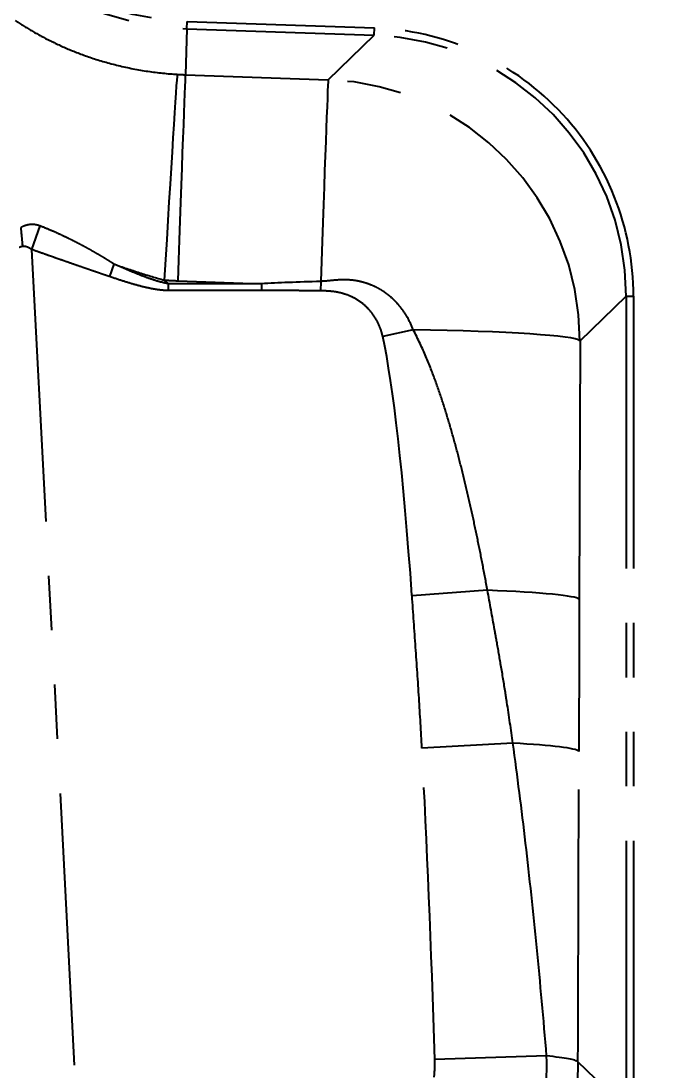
# Model space of a CAD drawing. Header units: inches. Extents: x 0 to 77285, y -118 to 40065.
# Drawn here: x 70184.56 to 70199.29, y 25491.97 to 25516.07 of the extents above; entities that cross this region are included whole.
import ezdxf

# ---------------------------------------------------------------- set-up
doc = ezdxf.new("R2010")
doc.units = ezdxf.units.IN
doc.header["$LTSCALE"] = 5
doc.header["$MEASUREMENT"] = 0
doc.linetypes.add('PHANTOM', pattern=[2.5, 1.25, -0.25, 0.25, -0.25, 0.25, -0.25])
doc.layers.add('66', color=6, linetype='PHANTOM')
doc.styles.add('SCI', font='')
doc.styles.get('SCI').set_extended_font_data('Gulim')
doc.dimstyles.new('SCH', dxfattribs={"dimtxt": 2.5, "dimasz": 2, "dimexe": 1.25, "dimexo": 0.625, "dimtad": 1, "dimdec": 8, "dimtxsty": 'SCI', "dimcen": 2.5, "dimclrd": 4, "dimclre": 4, "dimclrt": 7, "dimadec": 8, "dimazin": 2, "dimtfac": 1, "dimtdec": 8, "dimtmove": 0, "dimatfit": 3, "dimfxl": 1, "dimarcsym": 0})

# ---------------------------------------------------------------- blocks, each defined once
blk = doc.blocks.new('A$C4c8e5734')
for p, q in [((-63.628, -24.217), (-63.623, -24.05)), ((-63.623, -24.05), (-59.326, -24.2)), ((-63.628, -24.217), (-63.665, -25.273)), ((-63.628, -24.217), (-59.332, -24.367)), ((-59.332, -24.367), (-59.326, -24.2)), ((-60.389, -25.388), (-59.332, -24.367)), ((-66.158, -24.762), (-66.158, -24.762)), ((-63.665, -25.273), (-60.389, -25.388)), ((-67.005, -28.743), (-67.195, -29.285)), ((-67.195, -29.285), (-66.041, -51.311)), ((-65.305, -29.619), (-65.404, -29.908)), ((-64.057, -30.069), (-64.057, -30.226)), ((-61.921, -30.069), (-64.057, -30.069)), ((-63.84, -30.002), (-61.921, -30.069)), ((-61.921, -30.069), (-61.921, -30.226)), ((-60.56, -30.017), (-60.562, -30.233)), ((-61.921, -30.226), (-64.057, -30.226)), ((-54.609, -31.379), (-53.549, -30.355)), ((-53.549, -30.355), (-53.382, -30.355)), ((-53.549, -30.355), (-53.549, -48.998)), ((-53.382, -30.355), (-53.382, -48.998)), ((-58.437, -31.127), (-59.136, -31.278)), ((-54.609, -31.379), (-54.625, -37.312)), ((-56.733, -37.106), (-58.464, -37.23)), ((-56.149, -40.616), (-58.237, -40.728)), ((-55.376, -47.795), (-57.94, -47.875)), ((-53.549, -48.998), (-54.656, -47.929))]:
    blk.add_line(p, q)
for radius in [6.544, 6.377]:
    blk.add_arc((-63.4, -17.677), radius, 92, 268)
for centre, major_axis, ratio, start_param, end_param in [((-59.565, -30.379), (4.339, 4.19), 0.994731, 5.516563, 7.049808), ((-64.15, -30.249), (0.299, 4.991), 0.003135, 0.05236, 1.518526), ((-63.4, -17.765), (7.54, 0.006), 0.99639, 4.651546, 4.676456), ((-63.84, -30.263), (0.175, 4.997), 0.001834, 0.05236, 1.518469), ((-60.563, -30.378), (0.175, 4.997), 0.001834, 0.05236, 1.498461), ((-60.604, -31.381), (-3.388, 4.952), 0.998606, 4.113422, 5.646666), ((-67.588, -29.224), (0.281, -2.987), 0.064843, 1.568098, 1.713926), ((-63.407, -17.644), (12.382, 0), 0.99863, 4.652299, 4.677435), ((0.675, -32.212), (64.057, -1.943), 0.017954, 2.8442, 2.928199), ((-59.702, -68.374), (0.103, 38.148), 0.052359, 5.667712, 6.047961), ((-59.602, -31.379), (5, -0.014), 0.052336, 0.052432, 1.335711), ((-59.618, -37.312), (5, -0.014), 0.052335, 0.052432, 0.955855), ((-59.319, -60.026), (-0.203, 29.527), 0.05435, 5.136131, 5.424311), ((-59.629, -40.803), (5, -0.014), 0.054894, 0.052439, 0.801315), ((-275.441, 191.467), (0, -4225.41), 0.052336, 1.51411, 1.515799), ((-59.65, -47.929), (5, -0.015), 0.05658, 0.052444, 0.545821)]:
    blk.add_ellipse(centre, major_axis=major_axis, ratio=ratio, start_param=start_param, end_param=end_param)
for points in [[(-67.567, -24.03), (-67.459, -24.102), (-67.344, -24.174), (-67.219, -24.247)], [(-66.353, -24.683), (-66.187, -24.753), (-66.01, -24.821), (-65.819, -24.885)], [(-64.525, -25.195), (-64.297, -25.228), (-64.075, -25.251), (-63.853, -25.264)], [(-66.791, -28.83), (-66.859, -28.801), (-66.93, -28.772), (-67.005, -28.743)], [(-66.597, -28.914), (-66.659, -28.886), (-66.723, -28.858), (-66.791, -28.83)], [(-67.394, -29.214), (-67.42, -29.217), (-67.448, -29.225), (-67.477, -29.239)], [(-67.363, -29.213), (-67.373, -29.212), (-67.383, -29.212), (-67.394, -29.214)], [(-67.333, -29.217), (-67.343, -29.215), (-67.353, -29.214), (-67.363, -29.213)], [(-66.978, -29.362), (-67.047, -29.337), (-67.12, -29.312), (-67.195, -29.285)], [(-66.779, -29.432), (-66.843, -29.409), (-66.909, -29.386), (-66.978, -29.362)], [(-65.859, -29.287), (-65.898, -29.265), (-65.939, -29.243), (-65.981, -29.22)], [(-65.747, -29.35), (-65.782, -29.33), (-65.82, -29.309), (-65.859, -29.287)], [(-66.597, -29.496), (-66.655, -29.475), (-66.716, -29.454), (-66.779, -29.432)], [(-66.43, -29.554), (-66.483, -29.535), (-66.539, -29.516), (-66.597, -29.496)], [(-65.462, -29.52), (-65.49, -29.503), (-65.519, -29.485), (-65.549, -29.467)], [(-65.381, -29.57), (-65.408, -29.554), (-65.434, -29.537), (-65.462, -29.52)], [(-65.305, -29.619), (-65.33, -29.603), (-65.355, -29.587), (-65.381, -29.57)], [(-65.305, -29.619), (-65.104, -29.69), (-64.711, -29.822), (-64.335, -29.935), (-64.15, -29.987)], [(-66.002, -29.703), (-66.044, -29.688), (-66.088, -29.673), (-66.133, -29.657)], [(-65.669, -29.817), (-65.702, -29.806), (-65.736, -29.794), (-65.771, -29.782)], [(-65.575, -29.85), (-65.605, -29.839), (-65.636, -29.828), (-65.669, -29.817)], [(-65.487, -29.879), (-65.515, -29.87), (-65.544, -29.86), (-65.575, -29.85)], [(-65.404, -29.908), (-65.431, -29.899), (-65.459, -29.889), (-65.487, -29.879)], [(-60.401, -30.006), (-60.457, -30.011), (-60.509, -30.015), (-60.56, -30.017)], [(-60.364, -30.003), (-60.377, -30.004), (-60.389, -30.005), (-60.401, -30.006)], [(-60.233, -29.99), (-60.279, -29.994), (-60.322, -29.998), (-60.364, -30.003)], [(-60.136, -29.983), (-60.169, -29.985), (-60.202, -29.987), (-60.233, -29.99)], [(-60.047, -29.98), (-60.077, -29.981), (-60.107, -29.982), (-60.136, -29.983)], [(-59.879, -29.986), (-59.936, -29.981), (-59.993, -29.98), (-60.047, -29.98)], [(-59.844, -29.989), (-59.856, -29.988), (-59.867, -29.987), (-59.879, -29.986)], [(-59.627, -30.027), (-59.701, -30.008), (-59.773, -29.996), (-59.844, -29.989)], [(-59.603, -30.033), (-59.611, -30.031), (-59.619, -30.029), (-59.627, -30.027)], [(-59.401, -30.1), (-59.469, -30.072), (-59.536, -30.05), (-59.603, -30.033)], [(-59.314, -30.139), (-59.343, -30.125), (-59.372, -30.112), (-59.401, -30.1)], [(-60.562, -30.233), (-60.713, -30.232), (-60.864, -30.231), (-61.015, -30.23)], [(-60.381, -30.24), (-60.444, -30.236), (-60.504, -30.234), (-60.562, -30.233)], [(-59.795, -30.397), (-59.859, -30.364), (-59.924, -30.337), (-59.989, -30.315)], [(-59.175, -30.214), (-59.221, -30.186), (-59.267, -30.161), (-59.314, -30.139)], [(-59.039, -30.306), (-59.083, -30.273), (-59.129, -30.242), (-59.175, -30.214)], [(-58.958, -30.371), (-58.984, -30.348), (-59.011, -30.327), (-59.039, -30.306)], [(-58.794, -30.531), (-58.845, -30.473), (-58.9, -30.42), (-58.958, -30.371)], [(-58.755, -30.576), (-58.767, -30.561), (-58.781, -30.546), (-58.794, -30.531)], [(-58.59, -30.806), (-58.64, -30.724), (-58.695, -30.647), (-58.755, -30.576)], [(-58.576, -30.83), (-58.581, -30.822), (-58.586, -30.814), (-58.59, -30.806)], [(-58.437, -31.127), (-58.475, -31.023), (-58.522, -30.923), (-58.576, -30.83)], [(-59.136, -31.278), (-59.153, -31.2), (-59.176, -31.126), (-59.205, -31.055)], [(-57.748, -32.822), (-57.804, -32.647), (-57.863, -32.473), (-57.928, -32.295)], [(-57.306, -34.392), (-57.35, -34.217), (-57.395, -34.043), (-57.441, -33.868)], [(-57.181, -34.916), (-57.221, -34.741), (-57.263, -34.567), (-57.306, -34.392)], [(-57.063, -35.444), (-57.101, -35.267), (-57.14, -35.092), (-57.181, -34.916)], [(-56.95, -35.981), (-56.987, -35.801), (-57.024, -35.622), (-57.063, -35.444)], [(-56.841, -36.53), (-56.877, -36.343), (-56.913, -36.161), (-56.95, -35.981)], [(-56.733, -37.106), (-56.769, -36.91), (-56.805, -36.717), (-56.841, -36.53)], [(-56.568, -38.007), (-56.622, -37.707), (-56.678, -37.407), (-56.733, -37.106)], [(-58.237, -40.728), (-58.257, -40.348), (-58.302, -39.582), (-58.379, -38.416), (-58.436, -37.627), (-58.464, -37.23)], [(-56.519, -38.284), (-56.535, -38.192), (-56.552, -38.099), (-56.568, -38.007)], [(-56.424, -38.832), (-56.454, -38.65), (-56.486, -38.467), (-56.519, -38.284)], [(-56.321, -39.456), (-56.354, -39.248), (-56.388, -39.04), (-56.424, -38.832)], [(-56.287, -39.673), (-56.298, -39.6), (-56.31, -39.528), (-56.321, -39.456)], [(-56.149, -40.616), (-56.192, -40.303), (-56.238, -39.988), (-56.287, -39.673)], [(-55.857, -42.914), (-55.949, -42.132), (-56.046, -41.366), (-56.149, -40.616)], [(-55.6, -45.307), (-55.681, -44.494), (-55.766, -43.696), (-55.857, -42.914)], [(-55.376, -47.795), (-55.445, -46.95), (-55.52, -46.121), (-55.6, -45.307)], [(-57.957, -48.28), (-57.942, -48.147), (-57.936, -48.013), (-57.94, -47.875)], [(-55.394, -48.516), (-55.372, -48.278), (-55.366, -48.037), (-55.376, -47.795)], [(-54.656, -47.929), (-54.657, -48.213), (-54.678, -48.495), (-54.718, -48.77)]]:
    blk.add_open_spline(points, degree=3)
for points, knots in [([(-67.219, -24.247), (-67.095, -24.32), (-66.962, -24.394), (-66.818, -24.467), (-66.673, -24.54), (-66.519, -24.613), (-66.353, -24.683)], [0.4545455, 0.4545455, 0.4545455, 0.4545455, 0.5454545, 0.5454545, 0.5454545, 0.6363636, 0.6363636, 0.6363636, 0.6363636]), ([(-53.382, -30.355), (-53.382, -29.572), (-53.531, -28.795), (-54.117, -27.326), (-54.554, -26.649), (-55.663, -25.501), (-56.325, -25.04), (-57.772, -24.403), (-58.543, -24.227), (-59.326, -24.2)], [0.000001, 0.000001, 0.000001, 0.000001, 0.2348184, 0.2348184, 0.4741465, 0.4741465, 0.7135007, 0.7135007, 0.9484037, 0.9484037, 0.9484037, 0.9484037]), ([(-65.819, -24.885), (-65.628, -24.949), (-65.423, -25.009), (-65.204, -25.062), (-64.985, -25.115), (-64.752, -25.161), (-64.525, -25.195)], [0.7272727, 0.7272727, 0.7272727, 0.7272727, 0.8181818, 0.8181818, 0.8181818, 0.9090909, 0.9090909, 0.9090909, 0.9090909]), ([(-67.005, -28.743), (-67.032, -28.733), (-67.084, -28.718), (-67.159, -28.709), (-67.229, -28.711), (-67.294, -28.722), (-67.359, -28.742), (-67.411, -28.765), (-67.437, -28.78)], [0, 0, 0, 0, 0.1666667, 0.3333333, 0.5, 0.6666667, 0.8333333, 0.9999887, 0.9999887, 0.9999887, 0.9999887]), ([(-66.262, -29.074), (-66.313, -29.048), (-66.366, -29.022), (-66.422, -28.995), (-66.478, -28.969), (-66.536, -28.942), (-66.597, -28.914)], [0.6923077, 0.6923077, 0.6923077, 0.6923077, 0.7692308, 0.7692308, 0.7692308, 0.8461538, 0.8461538, 0.8461538, 0.8461538]), ([(-65.981, -29.22), (-66.024, -29.197), (-66.068, -29.173), (-66.115, -29.149), (-66.162, -29.124), (-66.211, -29.099), (-66.262, -29.074)], [0.5384615, 0.5384615, 0.5384615, 0.5384615, 0.6153846, 0.6153846, 0.6153846, 0.6923077, 0.6923077, 0.6923077, 0.6923077]), ([(-67.271, -29.239), (-67.283, -29.234), (-67.294, -29.229), (-67.304, -29.226), (-67.314, -29.222), (-67.324, -29.219), (-67.333, -29.217)], [0.3333333, 0.3333333, 0.3333333, 0.3333333, 0.5, 0.5, 0.5, 0.6666667, 0.6666667, 0.6666667, 0.6666667]), ([(-67.195, -29.285), (-67.209, -29.275), (-67.222, -29.266), (-67.235, -29.259), (-67.248, -29.251), (-67.26, -29.245), (-67.271, -29.239)], [0, 0, 0, 0, 0.1666667, 0.1666667, 0.1666667, 0.3333333, 0.3333333, 0.3333333, 0.3333333]), ([(-65.549, -29.467), (-65.58, -29.448), (-65.611, -29.43), (-65.644, -29.41), (-65.677, -29.391), (-65.711, -29.371), (-65.747, -29.35)], [0.2307692, 0.2307692, 0.2307692, 0.2307692, 0.3076923, 0.3076923, 0.3076923, 0.3846154, 0.3846154, 0.3846154, 0.3846154]), ([(-66.133, -29.657), (-66.178, -29.642), (-66.226, -29.625), (-66.275, -29.608), (-66.324, -29.591), (-66.376, -29.573), (-66.43, -29.554)], [0.5384615, 0.5384615, 0.5384615, 0.5384615, 0.6153846, 0.6153846, 0.6153846, 0.6923077, 0.6923077, 0.6923077, 0.6923077]), ([(-64.057, -30.069), (-64.129, -30.058), (-64.276, -30.023), (-64.497, -29.951), (-64.745, -29.857), (-65.011, -29.747), (-65.204, -29.663), (-65.305, -29.619)], [0.0000025, 0.0000025, 0.0000025, 0.0000025, 0.2, 0.4, 0.6, 0.8, 1, 1, 1, 1]), ([(-65.771, -29.782), (-65.807, -29.77), (-65.844, -29.757), (-65.882, -29.744), (-65.921, -29.731), (-65.961, -29.717), (-66.002, -29.703)], [0.3076923, 0.3076923, 0.3076923, 0.3076923, 0.3846154, 0.3846154, 0.3846154, 0.4615385, 0.4615385, 0.4615385, 0.4615385]), ([(-64.057, -30.226), (-64.139, -30.226), (-64.303, -30.211), (-64.545, -30.165), (-64.812, -30.097), (-65.095, -30.011), (-65.298, -29.944), (-65.404, -29.908)], [0.0000013, 0.0000013, 0.0000013, 0.0000013, 0.2, 0.4, 0.6, 0.8, 1, 1, 1, 1]), ([(-64.15, -29.987), (-64.135, -30), (-64.104, -30.028), (-64.073, -30.055), (-64.057, -30.069)], [0.0000456, 0.0000456, 0.0000456, 0.0000456, 0.5, 0.9999814, 0.9999814, 0.9999814, 0.9999814]), ([(-61.015, -30.23), (-61.166, -30.228), (-61.317, -30.228), (-61.468, -30.227), (-61.619, -30.226), (-61.77, -30.226), (-61.921, -30.226)], [0.3333333, 0.3333333, 0.3333333, 0.3333333, 0.6666667, 0.6666667, 0.6666667, 1, 1, 1, 1]), ([(-59.989, -30.315), (-60.054, -30.293), (-60.121, -30.276), (-60.187, -30.264), (-60.253, -30.252), (-60.318, -30.245), (-60.381, -30.24)], [0.6666667, 0.6666667, 0.6666667, 0.6666667, 0.7777778, 0.7777778, 0.7777778, 0.8888889, 0.8888889, 0.8888889, 0.8888889]), ([(-59.444, -30.671), (-59.495, -30.615), (-59.55, -30.564), (-59.609, -30.518), (-59.668, -30.472), (-59.732, -30.431), (-59.795, -30.397)], [0.3333333, 0.3333333, 0.3333333, 0.3333333, 0.4444444, 0.4444444, 0.4444444, 0.5555556, 0.5555556, 0.5555556, 0.5555556]), ([(-59.205, -31.055), (-59.234, -30.984), (-59.268, -30.916), (-59.308, -30.852), (-59.348, -30.788), (-59.394, -30.727), (-59.444, -30.671)], [0.1111111, 0.1111111, 0.1111111, 0.1111111, 0.2222222, 0.2222222, 0.2222222, 0.3333333, 0.3333333, 0.3333333, 0.3333333]), ([(-57.928, -32.295), (-57.993, -32.117), (-58.062, -31.935), (-58.145, -31.74), (-58.228, -31.546), (-58.323, -31.339), (-58.437, -31.127)], [0.8181818, 0.8181818, 0.8181818, 0.8181818, 0.9090909, 0.9090909, 0.9090909, 1, 1, 1, 1]), ([(-57.441, -33.868), (-57.488, -33.694), (-57.537, -33.519), (-57.588, -33.345), (-57.639, -33.171), (-57.692, -32.996), (-57.748, -32.822)], [0.5454545, 0.5454545, 0.5454545, 0.5454545, 0.6363636, 0.6363636, 0.6363636, 0.7272727, 0.7272727, 0.7272727, 0.7272727]), ([(-54.625, -37.312), (-54.626, -37.629), (-54.628, -38.24), (-54.63, -39.042), (-54.633, -39.855), (-54.635, -40.478), (-54.636, -40.803)], [0.0000023, 0.0000023, 0.0000023, 0.0000023, 0.25, 0.5, 0.75, 0.9999997, 0.9999997, 0.9999997, 0.9999997])]:
    blk.add_open_spline(points, degree=3, knots=knots)
blk = doc.blocks.new('A$Cf772756f')
at = {"layer": '66'}
blk.add_blockref('A$C4c8e5734', (124, 152.877), dxfattribs=at)
blk = doc.blocks.new('*D740')
at = {"color": 4, "lineweight": -2, "transparency": 16777216}
for p, q in [((69985.495, 25381.355), (69985.495, 25591.46)), ((70270.495, 25381.355), (70270.495, 25591.46)), ((69995.495, 25585.21), (70260.495, 25585.21))]:
    blk.add_line(p, q, dxfattribs=at)
at = {"color": 4, "transparency": 16777216}
for points in [[(69995.495, 25586.877), (69995.495, 25583.543), (69985.495, 25585.21)], [(70260.495, 25586.877), (70260.495, 25583.543), (70270.495, 25585.21)]]:
    blk.add_solid(points, dxfattribs=at)
at = {"layer": 'Defpoints', "color": 0, "transparency": 16777216}
for p in [(70270.495, 25585.21), (69985.495, 25378.23, 0), (70270.495, 25378.23, 0)]:
    blk.add_point(p, dxfattribs=at)
at = {"color": 7, "transparency": 16777216, "insert": (70127.995, 25594.743), "char_height": 12.5, "attachment_point": 5, "style": 'SCI'}
blk.add_mtext('285', dxfattribs=at)
blk = doc.blocks.new('*D741')
at = {"color": 4, "lineweight": -2, "transparency": 16777216}
for p, q in [((69945.495, 25410.355), (69945.495, 25621.382)), ((70310.495, 25410.355), (70310.495, 25621.382)), ((69955.495, 25615.132), (70300.495, 25615.132))]:
    blk.add_line(p, q, dxfattribs=at)
at = {"color": 4, "transparency": 16777216}
for points in [[(69955.495, 25616.799), (69955.495, 25613.465), (69945.495, 25615.132)], [(70300.495, 25616.799), (70300.495, 25613.465), (70310.495, 25615.132)]]:
    blk.add_solid(points, dxfattribs=at)
at = {"layer": 'Defpoints', "color": 0, "transparency": 16777216}
for p in [(70310.495, 25615.132), (69945.495, 25407.23, 0), (70310.495, 25407.23, 0)]:
    blk.add_point(p, dxfattribs=at)
at = {"color": 7, "transparency": 16777216, "insert": (70127.995, 25624.665), "char_height": 12.5, "attachment_point": 5, "style": 'SCI'}
blk.add_mtext('365', dxfattribs=at)
blk = doc.blocks.new('*D742')
at = {"color": 4, "lineweight": -2, "transparency": 16777216}
for p, q in [((69937.995, 25395.355), (69937.995, 25694.689)), ((70317.995, 25395.355), (70317.995, 25694.689)), ((69947.995, 25688.439), (70307.995, 25688.439))]:
    blk.add_line(p, q, dxfattribs=at)
at = {"color": 4, "transparency": 16777216}
for points in [[(69947.995, 25690.106), (69947.995, 25686.773), (69937.995, 25688.439)], [(70307.995, 25690.106), (70307.995, 25686.773), (70317.995, 25688.439)]]:
    blk.add_solid(points, dxfattribs=at)
at = {"layer": 'Defpoints', "color": 0, "transparency": 16777216}
for p in [(70317.995, 25688.439), (69937.995, 25392.23, 0), (70317.995, 25392.23, 0)]:
    blk.add_point(p, dxfattribs=at)
at = {"color": 7, "transparency": 16777216, "insert": (70127.995, 25697.972), "char_height": 12.5, "attachment_point": 5, "style": 'SCI'}
blk.add_mtext('380', dxfattribs=at)
blk = doc.blocks.new('*D1823')
at = {"color": 4, "lineweight": -2, "transparency": 16777216}
for p, q in [((69944.495, 25392.105), (69944.495, 25658.619)), ((70311.495, 25392.105), (70311.495, 25658.619)), ((69954.495, 25652.369), (70301.495, 25652.369))]:
    blk.add_line(p, q, dxfattribs=at)
at = {"color": 4, "transparency": 16777216}
for points in [[(69954.495, 25654.036), (69954.495, 25650.702), (69944.495, 25652.369)], [(70301.495, 25654.036), (70301.495, 25650.702), (70311.495, 25652.369)]]:
    blk.add_solid(points, dxfattribs=at)
at = {"layer": 'Defpoints', "color": 0, "transparency": 16777216}
for p in [(70311.495, 25652.369), (69944.495, 25388.98, 0), (70311.495, 25388.98, 0)]:
    blk.add_point(p, dxfattribs=at)
at = {"color": 7, "transparency": 16777216, "insert": (70127.995, 25661.911), "char_height": 12.5, "attachment_point": 5, "style": 'SCI'}
blk.add_mtext('367', dxfattribs=at)

msp = doc.modelspace()

# ---------------------------------------------------------------- block references
at = {"layer": '66'}
msp.add_blockref('A$Cf772756f', (70127.99460165, 25387.23021317, 0), dxfattribs=at)

# ---------------------------------------------------------------- dimensions: what is measured, and where the dimension line sits
for base, p1, p2, picture, middle in [((70317.9946016469, 25688.4392711657), (69937.9946016469, 25392.2302131725, -0.0000000047), (70317.9946016469, 25392.2302131725, -0.0000000047), '*D742', (70127.9946016469, 25697.9723936691)), ((70311.4946016469, 25652.3691486604), (69944.4946016469, 25388.9802131725, -0.0000000047), (70311.4946016469, 25388.9802131725, -0.0000000047), '*D1823', (70127.9946016469, 25661.9105934008)), ((70310.4946016468, 25615.1318823401), (69945.4946016468, 25407.2302131725, -0.0000000047), (70310.4946016468, 25407.2302131725, -0.0000000047), '*D741', (70127.9946016468, 25624.6650048434)), ((70270.4946016468, 25585.2098650904), (69985.4946016469, 25378.2302131725, -0.0000000047), (70270.4946016468, 25378.2302131725, -0.0000000047), '*D740', (70127.9946016469, 25594.7429875938))]:
    dim = msp.add_linear_dim(base=base, p1=p1, p2=p2, dimstyle='SCH', override={"dimscale": 5, "dimcen": 1})
    dim.commit()
    dim.dimension.update_dxf_attribs({"geometry": picture, "text_midpoint": middle})

doc.saveas('drawing.dxf')
